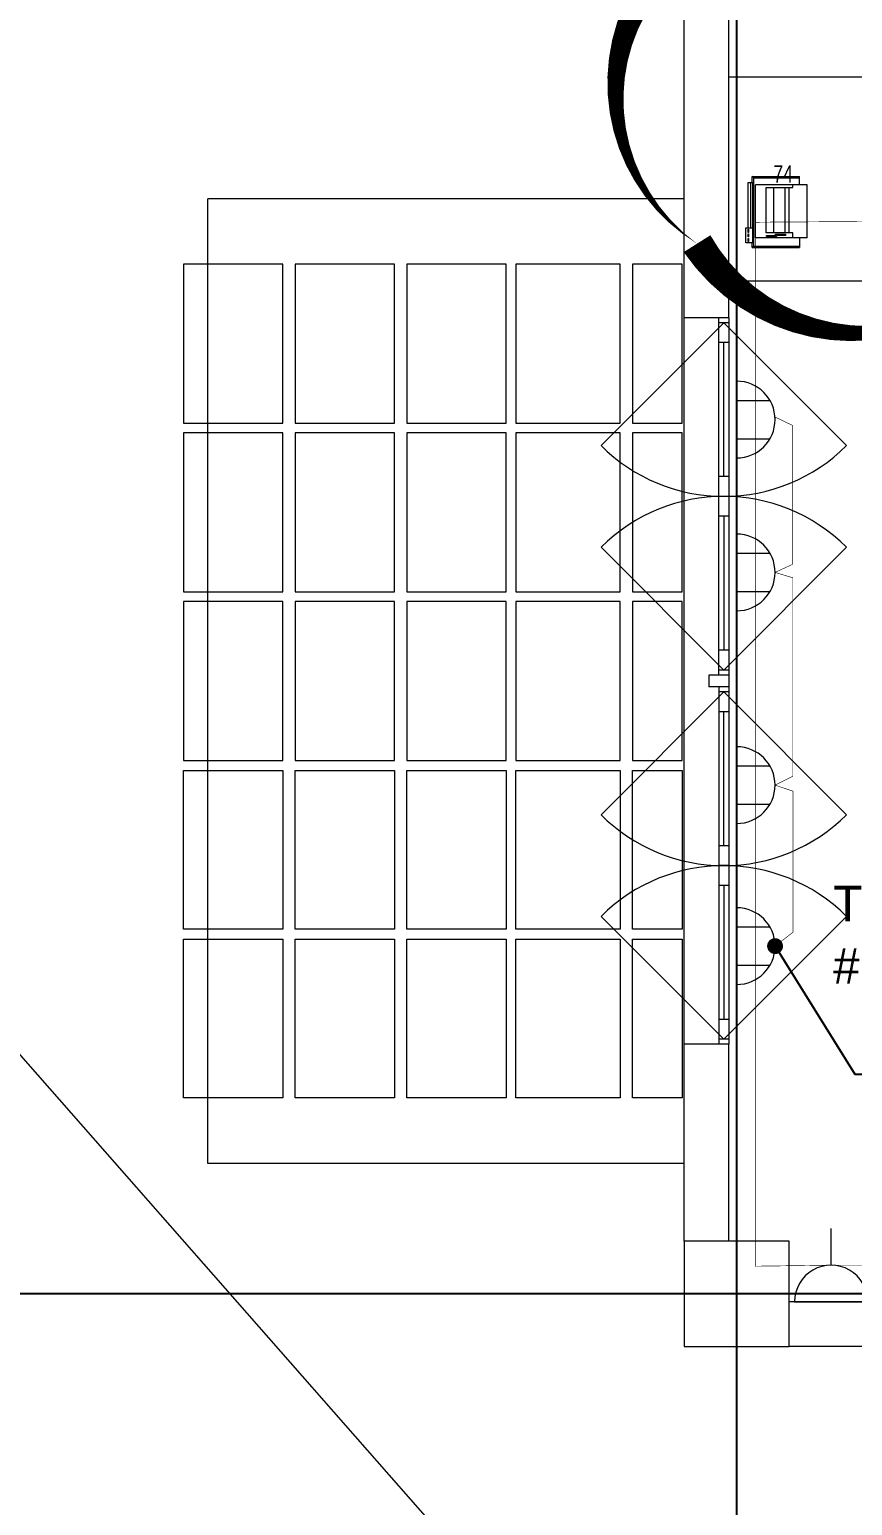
# Model space of a CAD drawing. Header units: metres. Extents: x 75097 to 220695, y -1557923 to -1361206.
# Drawn here: x 89851 to 93999, y -1470704 to -1463268 of the extents above; entities that cross this region are included whole.
import ezdxf

# ---------------------------------------------------------------- set-up
doc = ezdxf.new("R2010")
doc.units = ezdxf.units.M
doc.layers.get('0').update_dxf_attribs({"lineweight": 0})
for name, color, linetype, lineweight in [('A-100 - Copy$0$Aluminum', 8, 'Continuous', 0), ('A-100 - Copy$0$Medical Equipment and Furniture', 8, 'Continuous', 0), ('A-100 - Copy$0$Proj', 8, 'Continuous', 0), ('A-100 - Copy$0$Structure', 8, 'Continuous', 9), ('A-100 - Copy$0$Tiles', 8, 'Continuous', 0), ('A-100 - Copy$0$Walls', 8, 'Continuous', 0), ('E-LG', 245, 'Continuous', 30), ('Frame', 7, 'Continuous', 9)]:
    doc.layers.add(name, color=color, linetype=linetype, lineweight=lineweight)
doc.layers.add('A-100 - Copy$0$axes', color=8, linetype='Continuous')
doc.layers.add('PD-VENT', color=8, linetype='Continuous')
for name, color, linetype, lineweight, true_color in [('E-POWR', 7, 'Continuous', 9, 0x4e7e3e), ('E-POWR-IDEN _1-100_', 7, 'Continuous', 9, 0x4e7e3e), ('REV 01', 7, 'Continuous', 0, 0xe41b4d)]:
    doc.layers.add(name, color=color, linetype=linetype, lineweight=lineweight, true_color=true_color)
doc.styles.add('A-100 - Copy$0$X3G_ENTITY_257CFD', font='swisscl.ttf', dxfattribs={"height": 200})
doc.styles.add('Optima_5', font='', dxfattribs={"height": 3.001645})
doc.styles.add('ROMANS', font='romans.shx', dxfattribs={"width": 0.85})
doc.styles.get('Optima_5').set_extended_font_data('Optima')
doc.dimstyles.new('100', dxfattribs={"dimscale": 0.8, "dimtxt": 180, "dimasz": 100, "dimexe": 150, "dimexo": 0, "dimgap": 100, "dimtad": 1, "dimtih": 1, "dimtoh": 1, "dimdec": 0, "dimzin": 0, "dimdsep": 46, "dimtxsty": 'ROMANS', "dimblk": 'DOT', "dimcen": 0, "dimclrd": 180, "dimclre": 180, "dimclrt": 180, "dimazin": 0, "dimtfac": 1, "dimtdec": 0, "dimtix": 1, "dimtmove": 2, "dimatfit": 3, "dimldrblk": 'DOT', "dimfxl": 1, "dimtolj": 1, "dimtzin": 0, "dimarcsym": 0})

# ---------------------------------------------------------------- blocks, each defined once
blk = doc.blocks.new('NORMAL SOCKET')
at = {"layer": 'E-POWR'}
for p, q in [((0, 308), (0, 615)), ((-308, 0), (308, 0))]:
    blk.add_line(p, q, dxfattribs=at)
blk.add_ellipse((0, 0), major_axis=(33, 306), ratio=1, start_param=4.81904, end_param=7.960633, dxfattribs=at)
blk = doc.blocks.new('WALL OUTLET')
at = {"layer": 'E-POWR', "extrusion": (9.94399e-05, 4.90741e-07, 1)}
blk.add_line((-193.4, 0, 0), (193.4, 0, 0), dxfattribs=at)
blk.add_line((-193.4, 0, 0), (193.4, 0, 0), dxfattribs=at)
at = {"layer": 'E-POWR', "extrusion": (9.94399e-05, 4.90741e-07, 1), "elevation": 0}
for points in [[(-96.7, 0), (-96.7, 167.5)], [(96.7, 0), (96.7, 167.5)]]:
    blk.add_lwpolyline(points, dxfattribs=at)
at = {"layer": 'E-POWR', "extrusion": (9.94399e-05, 4.90741e-07, 1)}
blk.add_arc((0, 0, 0), 193.4, 359.99626, 179.99626, dxfattribs=at)
blk = doc.blocks.new('_DOT')
at = {"color": 0, "linetype": 'ByBlock'}
blk.add_line((-0.5, 0), (-1, 0), dxfattribs=at)
at = {"color": 0, "linetype": 'ByBlock', "const_width": 0.5}
blk.add_lwpolyline([(-0.25, 0, 1), (0.25, 0, 1)], format="xyb", close=True, dxfattribs=at)
blk = doc.blocks.new('A-100 - Copy$0$ITPPLT2C-P')
for p, q in [((0, 0), (0, -0.2262)), ((0.0252, 0), (0, 0)), ((0.0139, 0), (0.0139, -0.2262)), ((0.0252, 0), (0.0139, 0)), ((0.0229, 0.0318), (0.2618, 0.0318)), ((0.0304, 0.0256), (0.0229, 0.0318)), ((0.0229, 0), (0.0229, 0.0318)), ((0.0252, -0.2262), (0.0252, 0)), ((0.0304, -0.3182), (0.0304, 0.0256)), ((0.0304, 0.0256), (0.2618, 0.0256)), ((0.2618, -0.0096), (0.2618, 0.0318)), ((0.0401, -0.2769), (0.0401, -0.0096)), ((0.3, -0.0096), (0.0401, -0.0096)), ((0.0939, -0.2515), (0.0939, -0.0222)), ((0.0939, -0.0222), (0.2274, -0.0222)), ((0.1321, -0.2515), (0.1321, -0.0222)), ((0.1894, -0.2515), (0.1894, -0.0222)), ((0.2082, -0.2515), (0.2082, -0.0222)), ((0.2274, -0.0222), (0.2274, -0.0096)), ((0.3, -0.2769), (0.3, -0.0096)), ((-0.0091, -0.2262), (0.0267, -0.2262)), ((-0.0091, -0.3023), (-0.0091, -0.2262)), ((-0.0087, -0.2262), (0.0236, -0.2262)), ((-0.0087, -0.3023), (-0.0087, -0.2262)), ((0, -0.2262), (0.0252, -0.2262)), ((0.0023, -0.2495), (0.0023, -0.2334)), ((0.0023, -0.2334), (0.0045, -0.2334)), ((0.0045, -0.2495), (0.0023, -0.2495)), ((0.0023, -0.2721), (0.0023, -0.2562)), ((0.0023, -0.2562), (0.0045, -0.2562)), ((0.0045, -0.2721), (0.0023, -0.2721)), ((0.0023, -0.295), (0.0023, -0.2793)), ((0.0023, -0.2793), (0.0045, -0.2793)), ((0.0045, -0.295), (0.0023, -0.295)), ((0.0045, -0.2334), (0.0045, -0.2495)), ((0.0045, -0.2562), (0.0045, -0.2721)), ((0.0045, -0.2793), (0.0045, -0.295)), ((0.0139, -0.2262), (0.0252, -0.2262)), ((0.0236, -0.2262), (0.0236, -0.3023)), ((0.0267, -0.2262), (0.0267, -0.3023)), ((0.3, -0.2769), (0.0401, -0.2769)), ((0.2274, -0.2515), (0.0939, -0.2515)), ((0.0947, -0.2701), (0.0947, -0.2641)), ((0.0947, -0.2641), (0.1395, -0.2641)), ((0.1457, -0.2701), (0.0947, -0.2701)), ((0.1395, -0.2575), (0.19, -0.2575)), ((0.1395, -0.2641), (0.1395, -0.2575)), ((0.19, -0.2641), (0.1457, -0.2641)), ((0.1457, -0.2641), (0.1457, -0.2701)), ((0.19, -0.2575), (0.19, -0.2641)), ((0.2274, -0.2769), (0.2274, -0.2515)), ((0.2618, -0.2769), (0.2618, -0.3246)), ((0.0267, -0.3023), (-0.0091, -0.3023)), ((0.0236, -0.3023), (-0.0087, -0.3023)), ((0.0229, -0.3246), (0.0229, -0.3023)), ((0.0304, -0.3182), (0.0229, -0.3246)), ((0.0229, -0.3246), (0.2618, -0.3246)), ((0.0304, -0.3182), (0.2618, -0.3182))]:
    blk.add_line(p, q)
blk = doc.blocks.new('A-100 - Copy')
at = {"layer": 'A-100 - Copy$0$Aluminum'}
for p, q in [((93325.3, -1466520.2, 2.4), (93325.3, -1464720.2, 2.4)), ((93375.3, -1464720.2, 2.4), (93375.3, -1468380.1, 2.4)), ((93375.3, -1464745.2, 2.4), (93325.3, -1464745.2, 2.4)), ((93375.3, -1464845.2, 2.4), (93325.3, -1464845.2, 2.4)), ((93350.3, -1465520.2, 2.4), (93350.3, -1464845.2, 2.4)), ((93375.3, -1465520.2, 2.4), (93325.3, -1465520.2, 2.4)), ((93375.3, -1465620.2, 2.4), (93325.3, -1465620.2, 2.4)), ((93375.3, -1465720.2, 2.4), (93325.3, -1465720.2, 2.4)), ((93350.3, -1465720.2, 2.4), (93350.3, -1466395.2, 2.4)), ((93375.3, -1466395.2, 2.4), (93325.3, -1466395.2, 2.4)), ((93375.3, -1466495.2, 2.4), (93325.3, -1466495.2, 2.4)), ((93375.3, -1466520.2, 2.4), (93275.3, -1466520.2, 2.4)), ((93275.3, -1466520.2, 2.4), (93275.3, -1466580.1, 2.4)), ((93375.3, -1466580.1, 2.4), (93275.3, -1466580.1, 2.4)), ((93325.3, -1466580.1, 2.4), (93325.3, -1468380.1, 2.4)), ((93375.3, -1466605.1, 2.4), (93325.3, -1466605.1, 2.4)), ((93375.3, -1466705.1, 2.4), (93325.3, -1466705.1, 2.4)), ((93350.3, -1467380.1, 2.4), (93350.3, -1466705.1, 2.4)), ((93375.3, -1467380.1, 2.4), (93325.3, -1467380.1, 2.4)), ((93375.3, -1467480.1, 2.4), (93325.3, -1467480.1, 2.4)), ((93375.3, -1467580.1, 2.4), (93325.3, -1467580.1, 2.4)), ((93350.3, -1467580.1, 2.4), (93350.3, -1468255.1, 2.4)), ((93375.3, -1468255.1, 2.4), (93325.3, -1468255.1, 2.4)), ((93375.3, -1468355.1, 2.4), (93325.3, -1468355.1, 2.4))]:
    blk.add_line(p, q, dxfattribs=at)
at = {"layer": 'A-100 - Copy$0$Aluminum', "ltscale": 300}
for p, q in [((93350.3, -1464745.2, 2.4), (92731.6, -1465364, 2.4)), ((93350.3, -1464745.2, 2.4), (93969, -1465364, 2.4)), ((93350.3, -1466495.2, 2.4), (92731.6, -1465876.5, 2.4)), ((93350.3, -1466495.2, 2.4), (93969, -1465876.5, 2.4)), ((93350.3, -1466605.1, 2.4), (92731.6, -1467223.8, 2.4)), ((93350.3, -1466605.1, 2.4), (93969, -1467223.8, 2.4)), ((93350.3, -1468355.1, 2.4), (92731.6, -1467736.4, 2.4)), ((93350.3, -1468355.1, 2.4), (93969, -1467736.4, 2.4))]:
    blk.add_line(p, q, dxfattribs=at)
for centre, start, end in [((93350.3, -1464745.2, 2.4), 225, 315), ((93350.3, -1466495.2, 2.4), 45, 135), ((93350.3, -1466605.1, 2.4), 225, 315), ((93350.3, -1468355.1, 2.4), 45, 135)]:
    blk.add_arc(centre, 875, start, end, dxfattribs=at)
at = {"layer": 'A-100 - Copy$0$axes'}
for p, q in [((93415.3, -1477297.4, 2.4), (93415.3, -1436792.7, 2.4)), ((215795, -1469637.7, 2.4), (83877.8, -1469637.7, 2.4))]:
    blk.add_line(p, q, dxfattribs=at)
at = {"layer": 'A-100 - Copy$0$Medical Equipment and Furniture', "elevation": 2.4}
blk.add_lwpolyline([(94075.3, -1464534.8), (93375.3, -1464534.8), (93375.3, -1463506.2), (94075.3, -1463506.2)], close=True, dxfattribs=at)
at = {"layer": 'A-100 - Copy$0$Proj'}
for p, q in [((93150.3, -1464120.2, 2.4), (90750.3, -1464120.2, 2.4)), ((90750.3, -1468980.1, 2.4), (90750.3, -1464120.2, 2.4)), ((93150.3, -1468980.1, 2.4), (90750.3, -1468980.1, 2.4))]:
    blk.add_line(p, q, dxfattribs=at)
at = {"layer": 'A-100 - Copy$0$Proj', "elevation": 2.4}
blk.add_lwpolyline([(93150.3, -1468380.1), (93150.3, -1464720.2)], dxfattribs=at)
at = {"layer": 'A-100 - Copy$0$Structure', "elevation": 2.4}
blk.add_lwpolyline([(93150.3, -1469902.7), (93680.3, -1469902.7), (93680.3, -1469372.7), (93150.3, -1469372.7)], close=True, dxfattribs=at)
at = {"layer": 'A-100 - Copy$0$Tiles', "elevation": 2.4}
for points in [[(90627.8, -1465250.2), (91127.8, -1465250.2), (91127.8, -1464450.2), (90627.8, -1464450.2)], [(91190.3, -1465250.2), (91690.3, -1465250.2), (91690.3, -1464450.2), (91190.3, -1464450.2)], [(91752.8, -1465250.2), (92252.8, -1465250.2), (92252.8, -1464450.2), (91752.8, -1464450.2)], [(92302.8, -1465250.2), (92827.8, -1465250.2), (92827.8, -1464450.2), (92302.8, -1464450.2)], [(92890.3, -1465250.2), (93140.3, -1465250.2), (93140.3, -1464450.2), (92890.3, -1464450.2)], [(90627.8, -1466100.2), (91127.8, -1466100.2), (91127.8, -1465300.2), (90627.8, -1465300.2)], [(91190.3, -1466100.2), (91690.3, -1466100.2), (91690.3, -1465300.2), (91190.3, -1465300.2)], [(91752.8, -1466100.2), (92252.8, -1466100.2), (92252.8, -1465300.2), (91752.8, -1465300.2)], [(92302.8, -1466100.2), (92827.8, -1466100.2), (92827.8, -1465300.2), (92302.8, -1465300.2)], [(92890.3, -1466100.2), (93140.3, -1466100.2), (93140.3, -1465300.2), (92890.3, -1465300.2)], [(90627.8, -1466950.2), (91127.8, -1466950.2), (91127.8, -1466150.2), (90627.8, -1466150.2)], [(91190.3, -1466950.2), (91690.3, -1466950.2), (91690.3, -1466150.2), (91190.3, -1466150.2)], [(91752.8, -1466950.2), (92252.8, -1466950.2), (92252.8, -1466150.2), (91752.8, -1466150.2)], [(92302.8, -1466950.2), (92827.8, -1466950.2), (92827.8, -1466150.2), (92302.8, -1466150.2)], [(92890.3, -1466950.2), (93140.3, -1466950.2), (93140.3, -1466150.2), (92890.3, -1466150.2)], [(90627.8, -1467000.2), (91127.8, -1467000.2), (91127.8, -1467800.2), (90627.8, -1467800.2)], [(91190.3, -1467000.2), (91690.3, -1467000.2), (91690.3, -1467800.2), (91190.3, -1467800.2)], [(91752.8, -1467000.2), (92252.8, -1467000.2), (92252.8, -1467800.2), (91752.8, -1467800.2)], [(92302.8, -1467000.2), (92827.8, -1467000.2), (92827.8, -1467800.2), (92302.8, -1467800.2)], [(92890.3, -1467000.2), (93140.3, -1467000.2), (93140.3, -1467800.2), (92890.3, -1467800.2)], [(90627.8, -1467850.2), (91127.8, -1467850.2), (91127.8, -1468650.2), (90627.8, -1468650.2)], [(91190.3, -1467850.2), (91690.3, -1467850.2), (91690.3, -1468650.2), (91190.3, -1468650.2)], [(91752.8, -1467850.2), (92252.8, -1467850.2), (92252.8, -1468650.2), (91752.8, -1468650.2)], [(92302.8, -1467850.2), (92827.8, -1467850.2), (92827.8, -1468650.2), (92302.8, -1468650.2)], [(92890.3, -1467850.2), (93140.3, -1467850.2), (93140.3, -1468650.2), (92890.3, -1468650.2)]]:
    blk.add_lwpolyline(points, close=True, dxfattribs=at)
at = {"layer": 'A-100 - Copy$0$Walls'}
for p, q in [((93150.3, -1464720.2, 2.4), (93150.3, -1462702.7, 2.4)), ((93375.3, -1464720.2, 2.4), (93375.3, -1462702.7, 2.4)), ((93375.3, -1464720.2, 2.4), (93150.3, -1464720.2, 2.4)), ((93375.3, -1468380.1, 2.4), (93150.3, -1468380.1, 2.4)), ((93150.3, -1469372.7, 2.4), (93150.3, -1468380.1, 2.4)), ((93375.3, -1469372.7, 2.4), (93375.3, -1468380.1, 2.4)), ((95302.8, -1469677.7, 2.4), (93680.3, -1469677.7, 2.4)), ((95302.8, -1469902.7, 2.4), (93680.3, -1469902.7, 2.4))]:
    blk.add_line(p, q, dxfattribs=at)
at = {"layer": 'A-100 - Copy$0$Medical Equipment and Furniture', "extrusion": (-7.77425e-06, 2.55397e-17, -1), "xscale": -1000, "yscale": 999.9999999999983, "zscale": 1000}
blk.add_blockref('A-100 - Copy$0$ITPPLT2C-P', (-93470.8, -1464040.8, -3.1), dxfattribs=at)
at = {"layer": 'A-100 - Copy$0$Medical Equipment and Furniture', "insert": (93649.5, -1463951.4, 2.4), "char_height": 87.47, "attachment_point": 2, "style": 'A-100 - Copy$0$X3G_ENTITY_257CFD'}
blk.add_mtext('74', dxfattribs=at)
blk = doc.blocks.new('A$Ce6586b32')
at = {"layer": 'Frame', "elevation": 0}
for points in [[(-2742.6, -2315.2), (-10723.4, 6767.1)], [(33602.7, -43677), (-2742.6, -2315.2)]]:
    blk.add_lwpolyline(points, dxfattribs=at)

msp = doc.modelspace()

# ---------------------------------------------------------------- linework, layer by layer
at = {"layer": 'E-POWR', "const_width": 3}
msp.add_lwpolyline([(100165.7, -1464684.2), (100165.7, -1464221.5), (96022.3, -1464221.5), (93510.9, -1464238.7), (93510.9, -1469498.3), (93889.1, -1469493.1), (98059.5, -1469493.1)], dxfattribs=at)
at = {"layer": 'E-POWR', "const_width": 3, "elevation": 2.4}
msp.add_lwpolyline([(93608.7, -1467885.6), (93699.6, -1467815.3), (93699.6, -1467105.3), (93608.8, -1467074.5), (93698.1, -1467030.2), (93698.1, -1466029.9), (93608.8, -1466002.9), (93696, -1465962.7), (93696, -1465262.1), (93608.3, -1465219.9)], dxfattribs=at)

# ---------------------------------------------------------------- block references
at = {"layer": 'E-POWR', "color": 85, "xscale": 0.6, "yscale": 0.6, "zscale": 0.6}
msp.add_blockref('NORMAL SOCKET', (93891.6, -1469677.7, 2.4), dxfattribs=at)
at = {"layer": 'PD-VENT', "color": 85, "rotation": 269.9959096843839}
for p in [(93415.3, -1465233, 2.4), (93415.3, -1466002.9, 2.4), (93415.3, -1467074.5, 2.4), (93415.3, -1467885.6, 2.4)]:
    msp.add_blockref('WALL OUTLET', p, dxfattribs=at)

# ---------------------------------------------------------------- texts
at = {"layer": 'E-POWR-IDEN _1-100_', "insert": (93901.3, -1467580.9), "char_height": 180.1, "width": 2475.925, "attachment_point": 1, "rotation": 360, "line_spacing_factor": 1.047943, "style": 'Optima_5'}
msp.add_mtext('TO PP-04 \\P#B6', dxfattribs=at)

# ---------------------------------------------------------------- leaders
at = {"layer": 'E-POWR-IDEN _1-100_', "color": 85}
msp.add_leader([(93608.7, -1467885.6, 2.4), (94011.3, -1468531.1, 2.4), (96569.3, -1468531.1, 2.4)], dimstyle='100', override={"dimgap": 100, "dimtad": 0, "dimclrd": 256, "dimfxl": 0.5}, dxfattribs=at)

# ---------------------------------------------------------------- next in the draw order: block references
msp.add_blockref('A-100 - Copy', (0, 0))

# ---------------------------------------------------------------- next in the draw order: linework, layer by layer
at = {"layer": 'REV 01', "color": 3, "elevation": -2.4}
msp.add_lwpolyline([(109083.2, -1465106.1, 0, 158.9, -0.520567), (107496.4, -1465030.2, 0, 158.9, -0.520567), (105909.6, -1464954.2, 0, 158.9, -0.520567), (104322.8, -1464878.3, 0, 158.9, -0.520567), (102736.1, -1464802.3, 0, 158.9, -0.520567), (101149.3, -1464726.4, 0, 158.9, -0.520567), (99562.5, -1464650.5, 0, 158.9, -0.520567), (97975.7, -1464574.5, 0, 158.9, -0.520567), (96389, -1464498.6, 0, 158.9, -0.520567), (94802.2, -1464422.7, 0, 158.9, -0.520567), (93215.4, -1464346.7, 0, 158.9, -0.520567), (93184.3, -1462830.3, 0, 158.9, -0.520567), (93230.5, -1461242.4, 0, 158.9, -0.520567), (93276.7, -1459654.5, 0, 158.9, -0.520567), (93322.8, -1458066.6, 0, 158.9, -0.520567), (93369, -1456478.7, 0, 158.9, -0.520567)], format="xyseb", dxfattribs=at)

# ---------------------------------------------------------------- next in the draw order: block references
at = {"layer": 'E-LG'}
msp.add_blockref('A$Ce6586b32', (93969, -1467736.4, 2.4), dxfattribs=at)

doc.saveas('drawing.dxf')
